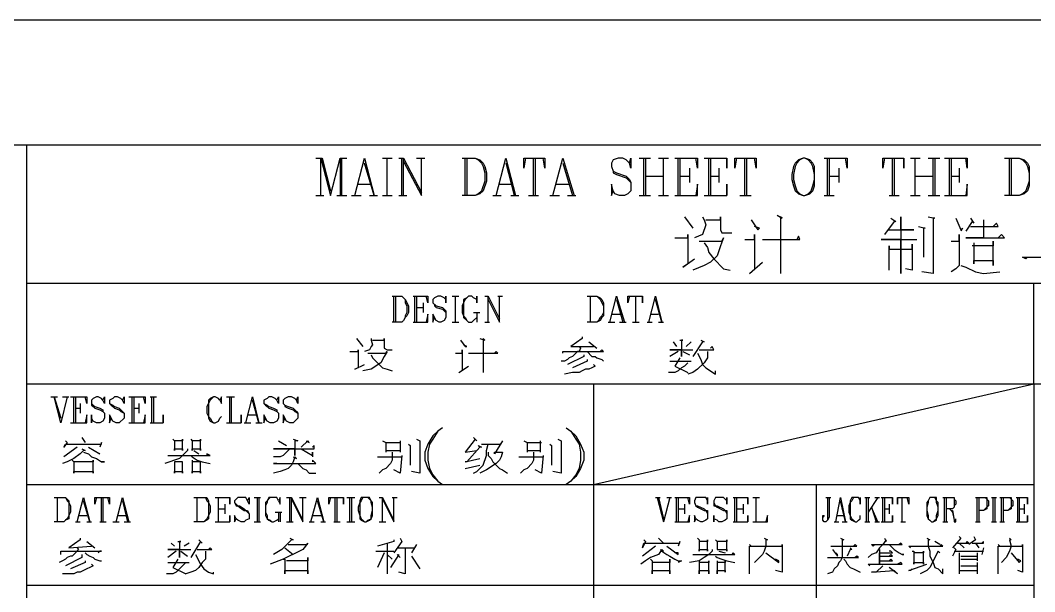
# Model space of a CAD drawing. Extents: x 51 to 246, y 3 to 417.
# Drawn here: x 183.39 to 209.83, y 402.12 to 417.03 of the extents above; entities that cross this region are included whole.
import ezdxf

# ---------------------------------------------------------------- set-up
doc = ezdxf.new("R2010")
doc.units = 0
doc.header["$MEASUREMENT"] = 0
doc.layers.add('_____1', color=160, linetype='Continuous')

msp = doc.modelspace()

# ---------------------------------------------------------------- linework, layer by layer
at = {"layer": '_____1', "color": 7}
for p, q in [((245.872, 417.025), (51.012, 417.025)), ((242.612, 413.766), (59.182, 413.766)), ((242.612, 413.766), (183.557, 413.766)), ((183.557, 413.766), (183.557, 349.758)), ((191.093, 413.427), (191.262, 413.427)), ((191.22, 412.453), (191.22, 413.427)), ((191.262, 413.427), (191.474, 412.58)), ((191.728, 413.427), (191.897, 413.427)), ((191.77, 412.453), (191.77, 413.427)), ((192.828, 413.427), (193.082, 413.427)), ((192.955, 412.453), (192.955, 413.427)), ((193.252, 413.427), (193.379, 413.427)), ((193.336, 412.453), (193.336, 413.427)), ((193.717, 413.427), (193.929, 413.427)), ((194.987, 412.453), (194.987, 413.427)), ((195.03, 413.427), (195.03, 412.453)), ((196.765, 412.453), (196.765, 413.427)), ((196.808, 413.427), (196.808, 412.453)), ((199.517, 413.427), (199.813, 413.427)), ((199.644, 412.453), (199.644, 413.427)), ((199.686, 413.427), (199.686, 412.453)), ((200.025, 413.427), (200.279, 413.427)), ((200.152, 412.453), (200.152, 413.427)), ((200.533, 412.453), (200.533, 413.427)), ((200.575, 413.427), (200.575, 412.453)), ((201.337, 412.453), (201.337, 413.427)), ((201.38, 413.427), (201.38, 412.453)), ((202.269, 412.453), (202.269, 413.427)), ((202.311, 413.427), (202.311, 412.453)), ((204.428, 412.453), (204.428, 413.427)), ((204.47, 413.427), (204.47, 412.453)), ((206.121, 412.453), (206.121, 413.427)), ((206.163, 413.427), (206.163, 412.453)), ((206.587, 413.427), (206.841, 413.427)), ((206.714, 412.453), (206.714, 413.427)), ((207.052, 413.427), (207.349, 413.427)), ((207.179, 412.453), (207.179, 413.427)), ((207.222, 413.427), (207.222, 412.453)), ((207.603, 412.453), (207.603, 413.427)), ((207.645, 413.427), (207.645, 412.453)), ((209.169, 412.453), (209.169, 413.427)), ((209.211, 413.427), (209.211, 412.453)), ((196.046, 413.3), (196.257, 412.453)), ((197.527, 413.3), (197.781, 412.453)), ((200.829, 413.173), (200.829, 412.792)), ((201.591, 413.173), (201.591, 412.792)), ((204.724, 413.173), (204.724, 412.792)), ((207.857, 413.173), (207.857, 412.792)), ((199.686, 412.961), (200.152, 412.961)), ((200.575, 412.961), (200.829, 412.961)), ((201.38, 412.961), (201.591, 412.961)), ((204.47, 412.961), (204.724, 412.961)), ((206.714, 412.961), (207.179, 412.961)), ((207.645, 412.961), (207.857, 412.961)), ((192.193, 412.75), (192.532, 412.75)), ((195.876, 412.75), (196.215, 412.75)), ((197.358, 412.75), (197.697, 412.75)), ((191.093, 412.453), (191.304, 412.453)), ((191.643, 412.453), (191.897, 412.453)), ((192.024, 412.453), (192.278, 412.453)), ((192.49, 412.453), (192.701, 412.453)), ((192.828, 412.453), (193.082, 412.453)), ((193.252, 412.453), (193.463, 412.453)), ((195.707, 412.453), (195.919, 412.453)), ((196.173, 412.453), (196.384, 412.453)), ((196.638, 412.453), (196.892, 412.453)), ((197.189, 412.453), (197.443, 412.453)), ((197.654, 412.453), (197.866, 412.453)), ((199.517, 412.453), (199.813, 412.453)), ((200.025, 412.453), (200.279, 412.453)), ((202.142, 412.453), (202.438, 412.453)), ((204.343, 412.453), (204.597, 412.453)), ((206.036, 412.453), (206.29, 412.453)), ((206.587, 412.453), (206.841, 412.453)), ((207.052, 412.453), (207.349, 412.453)), ((200.702, 411.903), (200.914, 411.607)), ((202.396, 410.421), (202.734, 410.718)), ((183.557, 410.167), (242.612, 410.167)), ((209.804, 407.543), (209.804, 410.167)), ((193.125, 409.151), (193.125, 409.829)), ((193.167, 409.829), (193.167, 409.151)), ((193.675, 409.151), (193.675, 409.829)), ((193.717, 409.829), (193.717, 409.151)), ((194.649, 409.829), (194.818, 409.829)), ((194.733, 409.151), (194.733, 409.829)), ((195.495, 409.829), (195.58, 409.829)), ((195.58, 409.151), (195.58, 409.829)), ((195.58, 409.829), (195.876, 409.236)), ((195.834, 409.829), (195.961, 409.829)), ((198.247, 409.151), (198.247, 409.829)), ((198.924, 409.744), (199.094, 409.151)), ((199.432, 409.151), (199.432, 409.829)), ((193.717, 409.532), (193.887, 409.532)), ((193.887, 409.659), (193.887, 409.405)), ((195.199, 409.405), (195.368, 409.405)), ((195.284, 409.405), (195.284, 409.151)), ((198.797, 409.363), (199.051, 409.363)), ((199.813, 409.363), (200.025, 409.363)), ((194.649, 409.151), (194.818, 409.151)), ((195.495, 409.151), (195.622, 409.151)), ((198.713, 409.151), (198.882, 409.151)), ((199.009, 409.151), (199.178, 409.151)), ((199.348, 409.151), (199.517, 409.151)), ((199.729, 409.151), (199.856, 409.151)), ((200.025, 409.151), (200.152, 409.151)), ((192.151, 408.728), (192.32, 408.516)), ((198.205, 408.643), (198.416, 408.474)), ((200.406, 408.643), (200.491, 408.516)), ((200.872, 408.643), (200.745, 408.516)), ((200.533, 408.389), (200.321, 408.262)), ((200.321, 408.135), (200.872, 408.135)), ((200.66, 408.389), (200.829, 408.305)), ((194.818, 407.839), (195.072, 408.008)), ((183.557, 407.543), (242.612, 407.543)), ((198.332, 404.918), (209.804, 407.543)), ((198.332, 407.543), (198.332, 349.758)), ((209.804, 407.543), (209.804, 349.758)), ((184.192, 407.204), (184.362, 407.204)), ((184.616, 407.204), (184.446, 406.527)), ((184.489, 407.204), (184.658, 407.204)), ((184.785, 406.527), (184.785, 407.204)), ((184.827, 407.204), (184.827, 406.527)), ((186.309, 406.527), (186.309, 407.204)), ((186.351, 407.204), (186.351, 406.527)), ((186.775, 407.204), (186.944, 407.204)), ((186.817, 406.527), (186.817, 407.204)), ((186.859, 407.204), (186.859, 406.527)), ((188.764, 407.204), (188.976, 407.204)), ((188.849, 406.527), (188.849, 407.204)), ((188.891, 407.204), (188.891, 406.527)), ((184.827, 406.908), (184.954, 406.908)), ((184.954, 407.035), (184.954, 406.781)), ((186.351, 406.908), (186.478, 406.908)), ((186.478, 407.035), (186.478, 406.781)), ((189.315, 406.738), (189.569, 406.738)), ((189.23, 406.527), (189.399, 406.527)), ((189.526, 406.527), (189.696, 406.527)), ((184.997, 406.146), (185.081, 406.019)), ((190.119, 406.061), (190.331, 405.934)), ((192.913, 406.019), (193.294, 406.019)), ((193.294, 406.061), (193.294, 405.765)), ((196.596, 406.019), (196.977, 406.019)), ((196.935, 406.061), (196.935, 405.765)), ((184.87, 405.892), (184.531, 405.638)), ((187.918, 405.807), (188.045, 405.722)), ((192.913, 405.807), (193.294, 405.807)), ((195.411, 405.976), (195.919, 405.976)), ((196.596, 405.807), (196.935, 405.807)), ((192.701, 405.638), (193.336, 405.638)), ((196.384, 405.638), (197.019, 405.638)), ((194.987, 405.341), (195.368, 405.426)), ((183.557, 404.918), (209.804, 404.918)), ((204.131, 404.918), (204.131, 376.047)), ((184.362, 403.944), (184.362, 404.579)), ((185.505, 403.944), (185.505, 404.579)), ((185.547, 404.579), (185.547, 403.944)), ((186.055, 404.495), (186.182, 403.944)), ((188.002, 403.944), (188.002, 404.579)), ((188.553, 403.944), (188.553, 404.579)), ((189.484, 404.579), (189.653, 404.579)), ((189.569, 403.944), (189.569, 404.579)), ((189.611, 404.579), (189.611, 403.944)), ((190.331, 404.579), (190.458, 404.579)), ((190.415, 403.944), (190.415, 404.579)), ((190.669, 404.579), (190.839, 404.579)), ((191.601, 403.944), (191.601, 404.579)), ((191.643, 404.579), (191.643, 403.944)), ((191.897, 404.579), (192.109, 404.579)), ((191.982, 403.944), (191.982, 404.579)), ((192.024, 404.579), (192.024, 403.944)), ((192.744, 404.579), (192.828, 404.579)), ((192.828, 403.944), (192.828, 404.579)), ((192.828, 404.579), (193.125, 403.987)), ((193.082, 404.579), (193.209, 404.579)), ((199.94, 404.579), (200.067, 404.579)), ((199.983, 404.579), (200.152, 403.944)), ((200.025, 404.579), (200.152, 404.029)), ((200.321, 404.579), (200.152, 403.944)), ((200.237, 404.579), (200.364, 404.579)), ((200.491, 403.944), (200.491, 404.579)), ((200.533, 404.579), (200.533, 403.944)), ((202.015, 403.944), (202.015, 404.579)), ((202.057, 404.579), (202.057, 403.944)), ((202.48, 404.579), (202.65, 404.579)), ((202.565, 403.944), (202.565, 404.579)), ((204.385, 404.579), (204.512, 404.579)), ((205.401, 404.579), (205.528, 404.579)), ((205.444, 403.944), (205.444, 404.579)), ((205.486, 404.579), (205.486, 403.944)), ((205.74, 404.579), (205.486, 404.198)), ((205.655, 404.579), (205.782, 404.579)), ((205.867, 403.944), (205.867, 404.579)), ((205.909, 404.579), (205.909, 403.944)), ((206.375, 403.944), (206.375, 404.579)), ((207.476, 403.944), (207.476, 404.579)), ((207.518, 404.579), (207.518, 403.944)), ((208.322, 403.944), (208.322, 404.579)), ((208.365, 404.579), (208.365, 403.944)), ((208.703, 404.579), (208.83, 404.579)), ((208.746, 403.944), (208.746, 404.579)), ((208.788, 404.579), (208.788, 403.944)), ((208.957, 403.944), (208.957, 404.579)), ((209, 404.579), (209, 403.944)), ((209.381, 403.944), (209.381, 404.579)), ((209.423, 404.579), (209.423, 403.944)), ((188.553, 404.283), (188.722, 404.283)), ((188.722, 404.41), (188.722, 404.156)), ((190.034, 404.198), (190.204, 404.198)), ((190.119, 404.198), (190.119, 403.944)), ((190.161, 404.198), (190.161, 403.944)), ((200.533, 404.283), (200.702, 404.283)), ((200.702, 404.41), (200.702, 404.156)), ((202.057, 404.283), (202.226, 404.283)), ((202.226, 404.41), (202.226, 404.156)), ((205.909, 404.283), (206.036, 404.283)), ((206.036, 404.41), (206.036, 404.156)), ((209.423, 404.283), (209.55, 404.283)), ((209.55, 404.41), (209.55, 404.156)), ((184.827, 403.944), (184.954, 403.944)), ((184.912, 404.114), (185.124, 404.114)), ((185.124, 403.944), (185.251, 403.944)), ((185.462, 403.944), (185.632, 403.944)), ((185.801, 403.944), (185.97, 403.944)), ((185.928, 404.114), (186.14, 404.114)), ((186.097, 403.944), (186.267, 403.944)), ((189.484, 403.944), (189.653, 403.944)), ((190.331, 403.944), (190.5, 403.944)), ((190.923, 403.944), (191.05, 403.944)), ((191.008, 404.114), (191.262, 404.114)), ((191.22, 403.944), (191.347, 403.944)), ((191.558, 403.944), (191.728, 403.944)), ((191.897, 403.944), (192.109, 403.944)), ((192.744, 403.944), (192.913, 403.944)), ((204.597, 403.944), (204.724, 403.944)), ((204.682, 404.114), (204.851, 404.114)), ((204.809, 403.944), (204.936, 403.944)), ((205.401, 403.944), (205.528, 403.944)), ((205.655, 403.944), (205.782, 403.944)), ((206.333, 403.944), (206.46, 403.944)), ((207.433, 403.944), (207.56, 403.944)), ((208.28, 403.944), (208.407, 403.944)), ((208.703, 403.944), (208.83, 403.944)), ((208.915, 403.944), (209.042, 403.944)), ((185.124, 403.436), (185.335, 403.267)), ((187.325, 403.394), (187.41, 403.309)), ((187.791, 403.394), (187.664, 403.309)), ((192.955, 403.394), (192.955, 402.59)), ((200.025, 403.521), (200.152, 403.394)), ((207.349, 403.352), (207.222, 403.436)), ((207.857, 403.394), (207.984, 403.267)), ((208.28, 403.394), (208.365, 403.267)), ((187.452, 403.182), (187.24, 403.013)), ((187.579, 403.182), (187.748, 403.055)), ((190.288, 403.267), (190.5, 403.098)), ((192.659, 403.182), (193.125, 403.182)), ((192.871, 403.14), (192.701, 402.759)), ((193.209, 403.267), (193.675, 403.267)), ((193.717, 403.352), (193.59, 403.14)), ((199.94, 403.309), (199.602, 403.055)), ((201.591, 403.182), (201.761, 403.14)), ((202.396, 403.352), (202.438, 403.309)), ((207.73, 403.182), (208.492, 403.182)), ((207.857, 403.14), (207.857, 402.59)), ((208.322, 403.14), (208.322, 402.928)), ((208.492, 403.267), (208.449, 403.098)), ((208.873, 403.352), (208.915, 403.309)), ((187.24, 402.886), (187.791, 402.886)), ((192.955, 403.098), (193.082, 402.971)), ((193.252, 403.098), (193.04, 402.759)), ((193.209, 403.098), (193.294, 403.013)), ((193.59, 403.055), (193.802, 402.717)), ((207.899, 403.055), (208.322, 403.055)), ((207.899, 402.971), (208.322, 402.971)), ((208.322, 402.886), (208.322, 402.59)), ((207.857, 402.674), (208.322, 402.674)), ((207.899, 402.801), (208.322, 402.801)), ((183.557, 402.293), (209.804, 402.293))]:
    msp.add_line(p, q, dxfattribs=at)
for points in [[(191.22, 413.427), (191.474, 412.453), (191.728, 413.427), (191.728, 412.453)], [(192.109, 412.453), (192.363, 413.427), (192.617, 412.453), (192.363, 413.3)], [(193.379, 412.453), (193.379, 413.427), (193.844, 412.538)], [(193.379, 413.342), (193.844, 412.453), (193.844, 413.427)], [(194.903, 413.427), (195.241, 413.427), (195.368, 413.385), (195.453, 413.3), (195.495, 413.215), (195.538, 413.046), (195.538, 412.834), (195.453, 412.58), (195.368, 412.496), (195.241, 412.453), (194.903, 412.453)], [(195.241, 413.427), (195.326, 413.385), (195.411, 413.3), (195.453, 413.215), (195.495, 413.046), (195.495, 412.834), (195.411, 412.58), (195.326, 412.496), (195.241, 412.453)], [(195.792, 412.453), (196.046, 413.427), (196.3, 412.453)], [(196.554, 413.427), (196.511, 413.173), (196.511, 413.427), (197.062, 413.427), (197.062, 413.173), (197.019, 413.427)], [(197.273, 412.453), (197.527, 413.427), (197.824, 412.453)], [(199.263, 413.3), (199.305, 413.427), (199.305, 413.173), (199.263, 413.3), (199.178, 413.385), (199.094, 413.427), (198.967, 413.427), (198.84, 413.385), (198.797, 413.3), (198.797, 413.215), (198.84, 413.088), (198.84, 413.046), (198.924, 413.004), (199.178, 412.919), (199.305, 412.792)], [(200.448, 413.427), (201.041, 413.427), (201.041, 413.173), (200.999, 413.427)], [(201.21, 413.427), (201.803, 413.427), (201.803, 413.173), (201.803, 413.427)], [(202.057, 413.427), (202.015, 413.173), (202.015, 413.427), (202.565, 413.427), (202.565, 413.173), (202.523, 413.427)], [(203.793, 413.427), (203.666, 413.385), (203.581, 413.3), (203.539, 413.215), (203.496, 413.004), (203.496, 412.877), (203.539, 412.707), (203.581, 412.58), (203.666, 412.496), (203.793, 412.453), (203.835, 412.453), (203.962, 412.496), (204.047, 412.58), (204.089, 412.707), (204.089, 413.215), (204.047, 413.3), (203.962, 413.385), (203.835, 413.427), (203.793, 413.427), (203.708, 413.385), (203.623, 413.3), (203.581, 413.215), (203.539, 413.004), (203.539, 412.877), (203.581, 412.707), (203.623, 412.58), (203.708, 412.496), (203.793, 412.453)], [(203.835, 412.453), (203.92, 412.496), (204.004, 412.58), (204.047, 412.707), (204.089, 412.877), (204.089, 413.004), (204.047, 413.215), (204.004, 413.3), (203.92, 413.385), (203.835, 413.427)], [(204.343, 413.427), (204.936, 413.427), (204.936, 413.173), (204.893, 413.427)], [(205.909, 413.427), (205.867, 413.173), (205.867, 413.427), (206.417, 413.427), (206.417, 413.173), (206.417, 413.427)], [(207.476, 413.427), (208.068, 413.427), (208.068, 413.173), (208.026, 413.427)], [(209.042, 413.427), (209.423, 413.427), (209.55, 413.385), (209.635, 413.3), (209.677, 413.215), (209.677, 412.707), (209.635, 412.58), (209.55, 412.496), (209.423, 412.453), (209.042, 412.453)], [(209.423, 413.427), (209.508, 413.385), (209.592, 413.3), (209.635, 413.215), (209.677, 413.046), (209.677, 412.834), (209.592, 412.58), (209.508, 412.496), (209.423, 412.453)], [(198.797, 413.215), (198.84, 413.088), (198.924, 413.046), (199.178, 412.961), (199.263, 412.877), (199.305, 412.792), (199.305, 412.58), (199.221, 412.496), (199.136, 412.453), (199.009, 412.453), (198.882, 412.496), (198.84, 412.58), (198.797, 412.75), (198.797, 412.453), (198.84, 412.58)], [(200.448, 412.453), (201.041, 412.453), (201.041, 412.75), (200.999, 412.453)], [(201.21, 412.453), (201.803, 412.453), (201.803, 412.75), (201.803, 412.453)], [(207.476, 412.453), (208.068, 412.453), (208.068, 412.75), (208.026, 412.453)], [(201.168, 411.903), (201.21, 411.818), (201.253, 411.691), (201.168, 411.437), (200.956, 411.353)], [(201.253, 411.818), (201.634, 411.818), (201.634, 411.903), (201.634, 411.564), (201.676, 411.48), (201.93, 411.48)], [(203.115, 411.945), (203.242, 411.861), (203.2, 411.903), (203.2, 410.421)], [(205.994, 411.564), (206.671, 411.564), (206.333, 411.564), (206.333, 411.903), (206.333, 410.421), (206.333, 411.31), (205.825, 411.31), (206.756, 411.31)], [(206.079, 411.861), (206.206, 411.776), (206.163, 411.776), (205.909, 411.437)], [(207.052, 411.903), (207.222, 411.861), (207.179, 411.861), (207.179, 410.421), (206.883, 410.464)], [(207.772, 411.861), (207.899, 411.564), (207.941, 411.607), (207.899, 411.522)], [(208.153, 411.861), (208.238, 411.734), (208.195, 411.776), (208.026, 411.522)], [(202.438, 411.818), (202.607, 411.564), (202.65, 411.607), (202.523, 411.649)], [(206.798, 411.649), (206.968, 411.607), (206.925, 411.607), (206.925, 410.845)], [(208.492, 411.818), (208.492, 411.353), (208.026, 411.353), (209.042, 411.353), (208.957, 411.437), (208.873, 411.353)], [(208.153, 411.649), (208.873, 411.649), (208.83, 411.734), (208.746, 411.649)], [(200.448, 411.353), (200.787, 411.353), (200.787, 411.437), (200.787, 410.675), (200.66, 410.591), (200.956, 410.802)], [(201.083, 411.268), (201.676, 411.268), (201.718, 411.353), (201.634, 411.141), (201.549, 410.887), (201.38, 410.718), (201.21, 410.633), (200.914, 410.506)], [(202.269, 411.31), (202.523, 411.31), (202.523, 411.437), (202.523, 410.548)], [(202.734, 411.31), (203.708, 411.31), (203.666, 411.395), (203.623, 411.31)], [(207.645, 411.268), (207.857, 411.268), (207.857, 411.437), (207.857, 410.633), (207.772, 410.548), (207.645, 410.464)], [(201.21, 411.226), (201.295, 411.099), (201.337, 410.972), (201.464, 410.802), (201.718, 410.548), (201.888, 410.506)], [(206.036, 410.506), (206.036, 411.141), (206.036, 411.056), (206.629, 411.056), (206.629, 411.183), (206.629, 410.506), (206.46, 410.548)], [(208.238, 411.226), (208.238, 410.675), (208.238, 410.76), (208.746, 410.76), (208.746, 410.633), (208.746, 411.268), (208.746, 411.141), (208.195, 411.141)], [(209.635, 410.845), (209.592, 410.802), (209.508, 410.845), (210.481, 410.845), (210.439, 410.929), (210.354, 410.845)], [(207.899, 410.633), (208.026, 410.591), (208.28, 410.464), (208.492, 410.421), (208.915, 410.464)], [(193.082, 409.829), (193.336, 409.829), (193.421, 409.744), (193.506, 409.575), (193.506, 409.405), (193.463, 409.321), (193.421, 409.278), (193.379, 409.194), (193.336, 409.151), (193.082, 409.151)], [(193.336, 409.829), (193.421, 409.744), (193.421, 409.659), (193.463, 409.575), (193.463, 409.405), (193.421, 409.321), (193.421, 409.278), (193.379, 409.194), (193.336, 409.151)], [(193.633, 409.829), (194.014, 409.829), (194.014, 409.659), (193.971, 409.829)], [(194.479, 409.744), (194.479, 409.829), (194.479, 409.659), (194.479, 409.744), (194.437, 409.786), (194.352, 409.829), (194.268, 409.829), (194.183, 409.786), (194.141, 409.744), (194.141, 409.659), (194.183, 409.617), (194.183, 409.575), (194.225, 409.532), (194.395, 409.49), (194.479, 409.405)], [(195.284, 409.744), (195.284, 409.659), (195.284, 409.829), (195.284, 409.744), (195.199, 409.786), (195.157, 409.829), (195.072, 409.829), (195.03, 409.786), (194.945, 409.744), (194.945, 409.659), (194.903, 409.575), (194.903, 409.405), (194.945, 409.321), (194.945, 409.278), (195.03, 409.194), (195.072, 409.151), (195.157, 409.151), (195.199, 409.194), (195.284, 409.278)], [(195.072, 409.829), (194.987, 409.744), (194.945, 409.659), (194.945, 409.321), (194.987, 409.278), (195.03, 409.194), (195.072, 409.151)], [(195.58, 409.744), (195.876, 409.151), (195.876, 409.829)], [(198.162, 409.829), (198.416, 409.829), (198.501, 409.786), (198.543, 409.744), (198.586, 409.659), (198.586, 409.321), (198.543, 409.278), (198.501, 409.194), (198.416, 409.151), (198.162, 409.151)], [(198.416, 409.829), (198.501, 409.744), (198.586, 409.575), (198.586, 409.405), (198.543, 409.321), (198.501, 409.278), (198.459, 409.194), (198.416, 409.151)], [(198.755, 409.151), (198.924, 409.829), (199.136, 409.151)], [(199.263, 409.829), (199.221, 409.659), (199.221, 409.829), (199.602, 409.829), (199.602, 409.659), (199.602, 409.829)], [(199.771, 409.151), (199.94, 409.829), (200.11, 409.151), (199.94, 409.744)], [(194.141, 409.659), (194.225, 409.575), (194.395, 409.532), (194.479, 409.448), (194.479, 409.278), (194.437, 409.194), (194.352, 409.151), (194.31, 409.151), (194.225, 409.194), (194.141, 409.363), (194.141, 409.151), (194.183, 409.278)], [(193.633, 409.151), (194.014, 409.151), (194.014, 409.363), (193.971, 409.151)], [(192.532, 408.728), (192.532, 408.686), (192.574, 408.559), (192.532, 408.516), (192.49, 408.432), (192.363, 408.389)], [(192.574, 408.686), (192.871, 408.686), (192.871, 408.728), (192.871, 408.474), (192.955, 408.432), (193.082, 408.432)], [(194.86, 408.686), (194.987, 408.516), (195.03, 408.516), (194.945, 408.559)], [(195.368, 408.728), (195.495, 408.686), (195.453, 408.728), (195.453, 407.839)], [(198.035, 408.77), (198.035, 408.728), (197.739, 408.516), (198.332, 408.516)], [(200.575, 408.686), (200.66, 408.686), (200.618, 408.686), (200.618, 408.262), (200.618, 408.432), (200.321, 408.432), (200.914, 408.432)], [(201.126, 408.686), (201.21, 408.643), (201.168, 408.643), (200.914, 408.262)], [(191.982, 408.389), (192.193, 408.389), (192.193, 408.432), (192.193, 407.966), (192.109, 407.924), (192.363, 408.051)], [(194.733, 408.347), (194.903, 408.347), (194.903, 408.432), (194.903, 407.881)], [(197.951, 408.516), (197.993, 408.474), (197.951, 408.389), (197.908, 408.389), (197.866, 408.347), (197.781, 408.262), (197.697, 408.22), (197.654, 408.178), (197.57, 408.135), (197.485, 408.135)], [(197.527, 408.347), (197.527, 408.389), (198.586, 408.389), (198.543, 408.432), (198.501, 408.389)], [(201.083, 408.432), (201.464, 408.432), (201.422, 408.516), (201.38, 408.474)], [(192.447, 408.347), (192.913, 408.347), (192.955, 408.389), (192.871, 408.262), (192.786, 408.093), (192.532, 407.924), (192.32, 407.881)], [(192.532, 408.305), (192.574, 408.22), (192.828, 407.966), (192.955, 407.924), (193.082, 407.881)], [(195.072, 408.347), (195.834, 408.347), (195.792, 408.389), (195.749, 408.347)], [(198.078, 408.305), (198.078, 408.262), (197.654, 408.051)], [(198.162, 408.178), (198.162, 408.135), (197.781, 407.966)], [(198.162, 408.389), (198.289, 408.262), (198.374, 408.262), (198.416, 408.22), (198.543, 408.178), (198.586, 408.135)], [(200.575, 408.22), (200.448, 408.008), (200.787, 407.839)], [(201.295, 408.389), (201.295, 408.22), (201.21, 408.093), (201.041, 407.924), (200.914, 407.839), (200.787, 407.797)], [(201.041, 408.347), (201.126, 408.178), (201.168, 408.051), (201.253, 407.966), (201.507, 407.797), (201.507, 407.881)], [(198.332, 408.051), (198.374, 408.008), (198.289, 407.966), (198.205, 407.924), (198.12, 407.924), (198.035, 407.881), (197.951, 407.839), (197.781, 407.839), (197.57, 407.797)], [(200.787, 408.093), (200.702, 408.008), (200.618, 407.966), (200.533, 407.881), (200.448, 407.839), (200.279, 407.839)], [(184.446, 406.527), (184.277, 407.204), (184.446, 406.654)], [(184.7, 407.204), (185.124, 407.204), (185.124, 407.035), (185.081, 407.204)], [(185.547, 407.119), (185.589, 407.204), (185.589, 407.035), (185.547, 407.119), (185.505, 407.162), (185.42, 407.204), (185.378, 407.204), (185.293, 407.162), (185.251, 407.119), (185.251, 406.992), (185.293, 406.95), (185.335, 406.908), (185.462, 406.865), (185.547, 406.823), (185.589, 406.781)], [(186.055, 407.119), (186.097, 407.204), (186.097, 407.035), (186.055, 407.119), (186.013, 407.162), (185.928, 407.204), (185.843, 407.204), (185.801, 407.162), (185.716, 407.119), (185.716, 407.035), (185.759, 406.992), (185.801, 406.95), (185.843, 406.908), (185.97, 406.865), (186.013, 406.823), (186.097, 406.781)], [(186.224, 407.204), (186.648, 407.204), (186.648, 407.035), (186.605, 407.204)], [(188.595, 407.119), (188.637, 407.035), (188.637, 407.204), (188.595, 407.119), (188.553, 407.162), (188.468, 407.204), (188.426, 407.204), (188.341, 407.162), (188.299, 407.119), (188.299, 407.035), (188.256, 406.95), (188.256, 406.781), (188.299, 406.696), (188.299, 406.654), (188.341, 406.569), (188.426, 406.527), (188.468, 406.527), (188.553, 406.569), (188.595, 406.654), (188.637, 406.696)], [(188.426, 407.204), (188.383, 407.162), (188.341, 407.119), (188.299, 407.035), (188.299, 406.696), (188.341, 406.654), (188.383, 406.569), (188.426, 406.527)], [(189.272, 406.527), (189.442, 407.204), (189.611, 406.527), (189.442, 407.119)], [(190.077, 407.119), (190.119, 407.204), (190.119, 407.035), (190.077, 407.119), (190.034, 407.162), (189.95, 407.204), (189.865, 407.204), (189.823, 407.162), (189.738, 407.119), (189.738, 407.035), (189.78, 406.992), (189.823, 406.95), (189.865, 406.908), (189.992, 406.865), (190.077, 406.823), (190.119, 406.781)], [(190.585, 407.119), (190.627, 407.204), (190.627, 407.035), (190.585, 407.119), (190.542, 407.162), (190.458, 407.204), (190.373, 407.204), (190.288, 407.162), (190.246, 407.119), (190.246, 407.035), (190.288, 406.992), (190.288, 406.95), (190.373, 406.908), (190.5, 406.865), (190.542, 406.823), (190.627, 406.781)], [(185.251, 407.035), (185.293, 406.992), (185.335, 406.95), (185.462, 406.908), (185.547, 406.865), (185.547, 406.823), (185.589, 406.781), (185.589, 406.654), (185.547, 406.569), (185.462, 406.527), (185.378, 406.527), (185.293, 406.569), (185.251, 406.654), (185.251, 406.738), (185.251, 406.527), (185.251, 406.654)], [(185.716, 407.035), (185.801, 406.992), (185.843, 406.95), (185.97, 406.908), (186.013, 406.865), (186.055, 406.823), (186.097, 406.781), (186.097, 406.654), (185.97, 406.527), (185.886, 406.527), (185.801, 406.569), (185.716, 406.738), (185.716, 406.527), (185.759, 406.654)], [(189.738, 407.035), (189.823, 406.992), (189.865, 406.95), (189.992, 406.908), (190.077, 406.865), (190.077, 406.823), (190.119, 406.781), (190.119, 406.654), (190.077, 406.569), (189.992, 406.527), (189.907, 406.527), (189.823, 406.569), (189.738, 406.738), (189.738, 406.527), (189.78, 406.654)], [(190.246, 407.035), (190.288, 406.992), (190.373, 406.95), (190.5, 406.908), (190.542, 406.865), (190.585, 406.823), (190.627, 406.781), (190.627, 406.654), (190.542, 406.569), (190.5, 406.527), (190.415, 406.527), (190.331, 406.569), (190.246, 406.738), (190.246, 406.527), (190.288, 406.654)], [(184.7, 406.527), (185.124, 406.527), (185.124, 406.738), (185.081, 406.527)], [(186.224, 406.527), (186.648, 406.527), (186.648, 406.738), (186.605, 406.527)], [(186.775, 406.527), (187.113, 406.527), (187.113, 406.738), (187.113, 406.527)], [(188.764, 406.527), (189.145, 406.527), (189.145, 406.738), (189.145, 406.527)], [(194.395, 406.4), (194.268, 406.315), (194.141, 406.188), (194.014, 405.976), (193.929, 405.765), (193.929, 405.553), (194.014, 405.341), (194.141, 405.13), (194.268, 405.003), (194.395, 404.918)], [(194.268, 406.315), (194.141, 406.103), (194.056, 405.976), (194.014, 405.765), (194.014, 405.553), (194.056, 405.341), (194.141, 405.172), (194.268, 405.003)], [(197.612, 406.4), (197.739, 406.315), (197.866, 406.188), (197.993, 405.976), (198.078, 405.765), (198.078, 405.553), (197.993, 405.341), (197.866, 405.13), (197.739, 405.003), (197.612, 404.918)], [(197.739, 406.315), (197.866, 406.103), (197.951, 405.976), (197.993, 405.765), (197.993, 405.553), (197.951, 405.341), (197.866, 405.172), (197.739, 405.003)], [(184.573, 406.061), (184.616, 406.019), (184.531, 405.892), (184.573, 405.976), (185.505, 405.976), (185.505, 406.019), (185.462, 405.892)], [(187.367, 406.103), (187.41, 406.061), (187.41, 405.807), (187.41, 405.849), (187.621, 405.849), (187.621, 405.807), (187.621, 406.103), (187.621, 406.061), (187.41, 406.061)], [(187.833, 406.103), (187.875, 406.061), (187.875, 405.807), (187.875, 405.849), (188.087, 405.849), (188.087, 405.807), (188.087, 406.103), (188.087, 406.061), (187.875, 406.061)], [(190.5, 406.103), (190.627, 406.061), (190.542, 406.061), (190.542, 405.68), (190.542, 405.849), (189.992, 405.849), (191.05, 405.849), (191.05, 405.934), (191.008, 405.892)], [(190.839, 406.061), (190.923, 406.019), (190.881, 406.061), (190.712, 405.892)], [(192.828, 406.061), (192.913, 406.019), (192.913, 405.765)], [(193.717, 406.103), (193.802, 406.061), (193.802, 405.214), (193.59, 405.257)], [(195.199, 406.146), (195.284, 406.061), (195.241, 406.103), (194.987, 405.765), (195.284, 405.807), (195.368, 405.892), (195.326, 405.934), (195.411, 405.892), (195.368, 405.892), (195.03, 405.511), (194.987, 405.511), (195.368, 405.595)], [(195.961, 406.061), (195.749, 405.722), (195.749, 405.765), (195.961, 405.765), (195.919, 405.638), (195.876, 405.553), (195.792, 405.468), (195.538, 405.299), (195.368, 405.214)], [(196.511, 406.061), (196.596, 406.019), (196.596, 405.765)], [(197.4, 406.103), (197.485, 406.061), (197.485, 405.214), (197.273, 405.257)], [(184.997, 405.849), (185.081, 405.807), (185.039, 405.807), (184.954, 405.722), (184.785, 405.595), (184.616, 405.511), (184.489, 405.468)], [(185.039, 405.765), (185.166, 405.722), (185.251, 405.638), (185.378, 405.595), (185.505, 405.511), (185.589, 405.511), (185.505, 405.511)], [(185.166, 405.892), (185.462, 405.722), (185.378, 405.765)], [(187.748, 405.849), (187.748, 405.807), (187.537, 405.595), (187.156, 405.468)], [(190.415, 405.849), (190.373, 405.807), (190.331, 405.765), (190.246, 405.68), (190.161, 405.638), (189.992, 405.638)], [(190.712, 405.849), (191.008, 405.68), (191.008, 405.765), (191.008, 405.638)], [(193.082, 405.765), (193.082, 405.553), (193.04, 405.468), (192.913, 405.341), (192.828, 405.299), (192.744, 405.214)], [(193.506, 405.976), (193.548, 405.934), (193.548, 405.426)], [(195.199, 405.214), (195.284, 405.257), (195.453, 405.426), (195.538, 405.68), (195.538, 405.807), (195.58, 405.976)], [(195.58, 405.765), (195.58, 405.68), (195.665, 405.595), (195.707, 405.511), (195.876, 405.341), (195.961, 405.299), (196.088, 405.214)], [(196.765, 405.765), (196.765, 405.553), (196.723, 405.468), (196.596, 405.341), (196.511, 405.299), (196.427, 405.214)], [(197.189, 405.976), (197.231, 405.934), (197.231, 405.426)], [(184.743, 405.553), (184.785, 405.511), (184.785, 405.214), (184.785, 405.257), (185.293, 405.257), (185.293, 405.214), (185.293, 405.553), (185.293, 405.511), (184.785, 405.511)], [(187.24, 405.68), (188.341, 405.68), (188.256, 405.722), (188.256, 405.68)], [(187.833, 405.68), (187.875, 405.638), (188.002, 405.553), (188.129, 405.511), (188.341, 405.468)], [(187.875, 405.553), (187.875, 405.214), (187.875, 405.257), (188.087, 405.257), (188.087, 405.214), (188.087, 405.511), (187.875, 405.511)], [(190.5, 405.638), (190.585, 405.595), (190.542, 405.638), (190.5, 405.511), (190.458, 405.426), (190.373, 405.341), (190.288, 405.299), (190.161, 405.257), (189.992, 405.214)], [(190.077, 405.468), (189.992, 405.468), (191.093, 405.468), (191.008, 405.553), (191.008, 405.511)], [(193.336, 405.68), (193.294, 405.214), (193.125, 405.299)], [(197.019, 405.68), (196.977, 405.214), (196.808, 405.299)], [(190.627, 405.468), (190.754, 405.341), (190.839, 405.299), (190.923, 405.214), (191.093, 405.214)], [(184.277, 404.579), (184.573, 404.579), (184.658, 404.495), (184.658, 404.452), (184.7, 404.368), (184.7, 404.198), (184.658, 404.114), (184.658, 404.029), (184.573, 403.987), (184.531, 403.944), (184.277, 403.944)], [(184.531, 404.579), (184.573, 404.579), (184.616, 404.495), (184.658, 404.452), (184.658, 404.114), (184.616, 404.029), (184.573, 403.987), (184.531, 403.944)], [(184.87, 403.944), (185.039, 404.579), (185.208, 403.944), (185.039, 404.495)], [(185.378, 404.579), (185.335, 404.41), (185.335, 404.579), (185.716, 404.579), (185.716, 404.41), (185.674, 404.579)], [(185.886, 403.944), (186.055, 404.579), (186.224, 403.944)], [(187.918, 404.579), (188.256, 404.579), (188.299, 404.495), (188.299, 404.452), (188.341, 404.368), (188.341, 404.198), (188.299, 404.114), (188.299, 404.029), (188.256, 403.987), (188.172, 403.944), (187.918, 403.944)], [(188.172, 404.579), (188.214, 404.579), (188.256, 404.495), (188.299, 404.452), (188.299, 404.114), (188.256, 404.029), (188.214, 403.987), (188.172, 403.944)], [(188.468, 404.579), (188.849, 404.579), (188.849, 404.41), (188.849, 404.579)], [(189.315, 404.495), (189.357, 404.579), (189.357, 404.41), (189.272, 404.579), (189.061, 404.579), (188.976, 404.495), (188.976, 404.452), (189.018, 404.368), (189.061, 404.368), (189.103, 404.325), (189.23, 404.241), (189.272, 404.241), (189.357, 404.156)], [(188.976, 404.452), (189.061, 404.368), (189.103, 404.368), (189.23, 404.283), (189.272, 404.241), (189.315, 404.241), (189.357, 404.156), (189.357, 404.029), (189.272, 403.987), (189.23, 403.944), (189.145, 403.944), (189.061, 403.987), (189.018, 404.029), (188.976, 404.114), (188.976, 403.944), (189.018, 404.029)], [(190.119, 404.495), (190.161, 404.41), (190.161, 404.579), (190.119, 404.495), (190.077, 404.579), (189.865, 404.579), (189.823, 404.495), (189.78, 404.452), (189.78, 404.114), (189.823, 404.029), (189.865, 403.987), (189.95, 403.944), (189.992, 403.944), (190.077, 403.987), (190.119, 404.029)], [(189.95, 404.579), (189.907, 404.579), (189.823, 404.495), (189.823, 404.452), (189.78, 404.368), (189.78, 404.198), (189.823, 404.114), (189.823, 404.029), (189.907, 403.987), (189.95, 403.944)], [(190.458, 403.944), (190.458, 404.579), (190.754, 403.987)], [(190.458, 404.537), (190.754, 403.944), (190.754, 404.579)], [(190.966, 403.944), (191.135, 404.579), (191.304, 403.944), (191.135, 404.495)], [(191.474, 404.579), (191.431, 404.41), (191.431, 404.579), (191.812, 404.579), (191.812, 404.41), (191.812, 404.579)], [(192.363, 404.579), (192.278, 404.579), (192.236, 404.495), (192.236, 404.452), (192.193, 404.325), (192.193, 404.241), (192.236, 404.114), (192.236, 404.029), (192.278, 403.987), (192.363, 403.944), (192.405, 403.944), (192.49, 403.987), (192.532, 404.029), (192.574, 404.114), (192.574, 404.452), (192.532, 404.495), (192.49, 404.579), (192.32, 404.579), (192.278, 404.495), (192.236, 404.452), (192.236, 404.114), (192.278, 404.029), (192.32, 403.987), (192.363, 403.944)], [(192.405, 403.944), (192.447, 403.987), (192.532, 404.029), (192.532, 404.114), (192.574, 404.241), (192.574, 404.325), (192.532, 404.452), (192.532, 404.495), (192.447, 404.579), (192.405, 404.579)], [(192.828, 404.537), (193.125, 403.944), (193.125, 404.579)], [(200.448, 404.579), (200.829, 404.579), (200.829, 404.41), (200.787, 404.579)], [(201.295, 404.495), (201.295, 404.579), (201.295, 404.41), (201.295, 404.495), (201.253, 404.579), (200.999, 404.579), (200.956, 404.495), (200.956, 404.452), (200.999, 404.368), (201.041, 404.325), (201.21, 404.241), (201.253, 404.241), (201.295, 404.156)], [(200.956, 404.452), (200.999, 404.368), (201.041, 404.368), (201.21, 404.283), (201.253, 404.241), (201.295, 404.241), (201.295, 404.029), (201.253, 403.987), (201.168, 403.944), (201.126, 403.944), (201.041, 403.987), (200.999, 404.029), (200.956, 404.114), (200.956, 403.944), (200.999, 404.029)], [(201.803, 404.495), (201.803, 404.579), (201.803, 404.41), (201.803, 404.495), (201.718, 404.579), (201.507, 404.579), (201.464, 404.495), (201.464, 404.368), (201.507, 404.368), (201.549, 404.325), (201.718, 404.241), (201.761, 404.241), (201.803, 404.156)], [(201.464, 404.452), (201.507, 404.368), (201.549, 404.368), (201.718, 404.283), (201.761, 404.241), (201.803, 404.241), (201.803, 404.029), (201.761, 403.987), (201.676, 403.944), (201.591, 403.944), (201.549, 403.987), (201.464, 404.029), (201.464, 404.114), (201.464, 403.944), (201.464, 404.029)], [(201.972, 404.579), (202.353, 404.579), (202.353, 404.41), (202.353, 404.579)], [(204.47, 404.579), (204.47, 404.071), (204.428, 403.987), (204.385, 403.944), (204.343, 403.944), (204.301, 403.987), (204.301, 404.114), (204.343, 404.114), (204.301, 404.071)], [(204.428, 404.579), (204.428, 403.987), (204.385, 403.944)], [(204.639, 403.944), (204.766, 404.579), (204.893, 403.944), (204.766, 404.495)], [(205.274, 404.495), (205.274, 404.41), (205.274, 404.579), (205.274, 404.495), (205.232, 404.579), (205.063, 404.579), (205.02, 404.495), (205.02, 404.452), (204.978, 404.368), (204.978, 404.198), (205.02, 404.114), (205.02, 404.029), (205.063, 403.987), (205.147, 403.944), (205.19, 403.944), (205.232, 403.987), (205.274, 404.029), (205.274, 404.114)], [(205.147, 404.579), (205.105, 404.579), (205.063, 404.495), (205.02, 404.452), (205.02, 404.114), (205.063, 404.029), (205.105, 403.987), (205.147, 403.944)], [(205.825, 404.579), (206.121, 404.579), (206.121, 404.41), (206.121, 404.579)], [(206.248, 404.579), (206.248, 404.41), (206.248, 404.579), (206.544, 404.579), (206.544, 404.41), (206.502, 404.579)], [(207.137, 404.579), (207.095, 404.579), (207.052, 404.495), (207.01, 404.452), (207.01, 404.114), (207.052, 404.029), (207.095, 403.987), (207.137, 403.944), (207.179, 403.944), (207.264, 403.987), (207.264, 404.029), (207.306, 404.114), (207.306, 404.452), (207.264, 404.495), (207.264, 404.579), (207.095, 404.579), (207.052, 404.495), (207.052, 404.452), (207.01, 404.325), (207.01, 404.241), (207.052, 404.114), (207.052, 404.029), (207.095, 403.987), (207.137, 403.944)], [(207.179, 403.944), (207.222, 403.987), (207.264, 404.029), (207.264, 404.114), (207.306, 404.241), (207.306, 404.325), (207.264, 404.452), (207.264, 404.495), (207.222, 404.579), (207.179, 404.579)], [(207.433, 404.579), (207.73, 404.579), (207.73, 404.537), (207.772, 404.495), (207.772, 404.41), (207.73, 404.368), (207.73, 404.325), (207.687, 404.283), (207.518, 404.283)], [(207.687, 404.579), (207.73, 404.579), (207.73, 404.325), (207.687, 404.283)], [(208.28, 404.579), (208.576, 404.579), (208.576, 404.537), (208.619, 404.495), (208.619, 404.368), (208.576, 404.325), (208.576, 404.283), (208.492, 404.241), (208.365, 404.241)], [(208.492, 404.579), (208.534, 404.579), (208.576, 404.537), (208.576, 404.325), (208.492, 404.241)], [(208.915, 404.579), (209.211, 404.579), (209.211, 404.537), (209.254, 404.495), (209.254, 404.368), (209.211, 404.325), (209.211, 404.283), (209.127, 404.241), (209, 404.241)], [(209.127, 404.579), (209.169, 404.579), (209.211, 404.537), (209.211, 404.325), (209.127, 404.241)], [(209.338, 404.579), (209.635, 404.579), (209.635, 404.41), (209.635, 404.579)], [(205.74, 403.944), (205.571, 404.325), (205.698, 403.944)], [(207.603, 404.283), (207.645, 404.241), (207.687, 404.241), (207.73, 403.987), (207.772, 403.987)], [(207.645, 404.241), (207.687, 404.198), (207.73, 403.987), (207.73, 403.944), (207.772, 403.944), (207.772, 404.029)], [(188.468, 403.944), (188.849, 403.944), (188.849, 404.114), (188.849, 403.944)], [(200.448, 403.944), (200.829, 403.944), (200.829, 404.114), (200.787, 403.944)], [(201.972, 403.944), (202.353, 403.944), (202.353, 404.114), (202.353, 403.944)], [(202.48, 403.944), (202.861, 403.944), (202.861, 404.114), (202.819, 403.944)], [(205.825, 403.944), (206.121, 403.944), (206.121, 404.114), (206.121, 403.944)], [(209.338, 403.944), (209.635, 403.944), (209.635, 404.114), (209.635, 403.944)], [(184.954, 403.521), (184.954, 403.479), (184.658, 403.267), (185.251, 403.309)], [(187.494, 403.436), (187.579, 403.436), (187.537, 403.436), (187.537, 403.013), (187.537, 403.225), (187.24, 403.225), (187.833, 403.225)], [(188.045, 403.479), (188.129, 403.394), (188.087, 403.436), (187.833, 403.013)], [(190.373, 403.352), (190.839, 403.352), (190.881, 403.394), (190.754, 403.225), (190.246, 402.971), (189.907, 402.844)], [(190.415, 403.521), (190.5, 403.479), (190.458, 403.479), (190.204, 403.225), (189.992, 403.098)], [(193.125, 403.479), (193.125, 403.436), (192.701, 403.309)], [(193.294, 403.521), (193.336, 403.436), (193.125, 403.14)], [(199.644, 403.479), (199.686, 403.436), (199.602, 403.267), (199.644, 403.394), (200.575, 403.394), (200.575, 403.436), (200.533, 403.309)], [(201.041, 403.521), (201.083, 403.479), (201.083, 403.182), (201.083, 403.225), (201.295, 403.225), (201.295, 403.182), (201.295, 403.479), (201.295, 403.436), (201.083, 403.436)], [(201.507, 403.479), (201.549, 403.436), (201.549, 403.225), (201.803, 403.225), (201.803, 403.182), (201.803, 403.479), (201.803, 403.436), (201.549, 403.436)], [(202.777, 403.521), (202.861, 403.479), (202.819, 403.479), (202.819, 403.309), (202.777, 403.182), (202.734, 403.098), (202.523, 402.886)], [(204.766, 403.521), (204.851, 403.479), (204.809, 403.479), (204.809, 403.013), (204.766, 402.928), (204.724, 402.886), (204.682, 402.801), (204.597, 402.717), (204.555, 402.632), (204.428, 402.59)], [(205.909, 403.521), (205.952, 403.436), (205.952, 403.479), (205.867, 403.352), (205.782, 403.267), (205.698, 403.14), (205.571, 403.098), (205.486, 403.013)], [(205.655, 403.352), (205.613, 403.309), (205.571, 403.352), (206.375, 403.352), (206.333, 403.394), (206.29, 403.352)], [(207.01, 403.521), (207.095, 403.479), (207.052, 403.479), (207.052, 403.309), (207.095, 403.182), (207.095, 403.055), (207.179, 402.886), (207.222, 402.759), (207.306, 402.717), (207.433, 402.59), (207.433, 402.717)], [(207.857, 403.563), (207.899, 403.521), (207.687, 403.267)], [(207.814, 403.394), (208.111, 403.394), (208.068, 403.436), (208.026, 403.394)], [(208.238, 403.563), (208.28, 403.479), (208.111, 403.352)], [(208.195, 403.394), (208.492, 403.394), (208.492, 403.436), (208.449, 403.394)], [(209.169, 403.521), (209.211, 403.479), (209.169, 403.479), (209.211, 403.309), (209.169, 403.182), (209.084, 403.013), (208.957, 402.886)], [(184.87, 403.267), (184.912, 403.225), (184.785, 403.098), (184.743, 403.055), (184.7, 403.055), (184.616, 403.013), (184.573, 402.971), (184.489, 402.928), (184.404, 402.886)], [(184.446, 403.098), (184.446, 403.182), (185.505, 403.182), (185.462, 403.182), (185.42, 403.14)], [(185.081, 403.14), (185.124, 403.098), (185.208, 403.055), (185.293, 403.013), (185.335, 402.971), (185.462, 402.928), (185.505, 402.928)], [(188.214, 403.182), (188.214, 402.971), (188.129, 402.886), (188.045, 402.759), (187.96, 402.674), (187.833, 402.632), (187.706, 402.59)], [(188.002, 403.225), (188.383, 403.225), (188.341, 403.267), (188.299, 403.225)], [(193.421, 403.267), (193.421, 402.59), (193.252, 402.632)], [(200.067, 403.225), (200.152, 403.182), (200.11, 403.225), (200.025, 403.098), (199.813, 403.013), (199.686, 402.928), (199.559, 402.844)], [(200.11, 403.182), (200.237, 403.098), (200.321, 403.055), (200.448, 402.971), (200.533, 402.928), (200.618, 402.928), (200.533, 402.886)], [(200.237, 403.309), (200.533, 403.098), (200.533, 403.14), (200.448, 403.14)], [(201.422, 403.225), (201.422, 403.182), (201.337, 403.098), (201.21, 403.013), (201.083, 402.928), (200.829, 402.886)], [(200.914, 403.098), (202.015, 403.098), (201.972, 403.14), (201.93, 403.098)], [(202.396, 402.59), (202.396, 403.309), (203.242, 403.309), (203.242, 403.352), (203.242, 402.632), (203.073, 402.674)], [(202.819, 403.14), (203.158, 402.886), (203.158, 402.928), (203.073, 402.971), (203.073, 402.928)], [(204.512, 403.309), (205.19, 403.309), (205.147, 403.352), (205.105, 403.309)], [(204.555, 403.225), (204.682, 403.055), (204.682, 403.098), (204.639, 403.14)], [(205.02, 403.267), (205.063, 403.225), (205.02, 403.225), (204.936, 403.055)], [(205.782, 403.225), (205.782, 402.844), (205.782, 403.14), (206.121, 403.14), (206.079, 403.182), (206.036, 403.182)], [(206.036, 403.352), (206.163, 403.225), (206.29, 403.14), (206.375, 403.098), (206.417, 403.098), (206.375, 403.098)], [(206.587, 403.267), (206.544, 403.309), (207.433, 403.309), (207.391, 403.352), (207.349, 403.309)], [(206.629, 403.182), (206.671, 403.182), (206.671, 402.844), (206.671, 402.886), (206.925, 402.886), (206.925, 402.844), (206.925, 403.182), (206.925, 403.14), (206.671, 403.14)], [(207.306, 403.182), (207.349, 403.14), (207.306, 403.182), (207.095, 402.759), (207.01, 402.674), (206.925, 402.632), (206.841, 402.59)], [(207.73, 403.267), (207.772, 403.225), (207.687, 403.055)], [(208.873, 402.59), (208.873, 403.309), (209.508, 403.309), (209.508, 403.352), (209.508, 402.632), (209.381, 402.674)], [(209.211, 403.14), (209.423, 402.886), (209.465, 402.928), (209.381, 402.971), (209.381, 402.928)], [(185.251, 402.844), (185.293, 402.801), (185.208, 402.759), (185.124, 402.717), (185.039, 402.674), (184.954, 402.632), (184.87, 402.632), (184.785, 402.59), (184.489, 402.59)], [(184.997, 403.098), (184.997, 403.013), (184.573, 402.801)], [(185.081, 402.928), (185.081, 402.886), (184.7, 402.717)], [(187.706, 402.886), (187.452, 402.632), (187.367, 402.59), (187.198, 402.59)], [(187.494, 402.971), (187.367, 402.759), (187.706, 402.59)], [(187.96, 403.098), (188.087, 402.844), (188.172, 402.717), (188.299, 402.632), (188.426, 402.59), (188.426, 402.632)], [(190.246, 402.971), (190.288, 402.971), (190.288, 402.59), (190.288, 402.674), (190.881, 402.674), (190.881, 402.59), (190.881, 403.013), (190.881, 402.928), (190.331, 402.928)], [(199.813, 402.971), (199.856, 402.928), (199.856, 402.59), (199.856, 402.674), (200.321, 402.674), (200.321, 402.59), (200.321, 402.971), (200.321, 402.886), (199.856, 402.886)], [(201.083, 402.928), (201.083, 402.59), (201.083, 402.674), (201.337, 402.674), (201.337, 402.59), (201.337, 402.928), (201.337, 402.886), (201.083, 402.886)], [(201.507, 403.055), (201.549, 403.013), (201.676, 402.971), (201.803, 402.928), (202.015, 402.886)], [(201.549, 402.928), (201.549, 402.59), (201.549, 402.674), (201.761, 402.674), (201.761, 402.632), (201.761, 402.928), (201.761, 402.886), (201.549, 402.886)], [(204.428, 403.013), (205.232, 403.013), (205.19, 403.055), (205.147, 403.013)], [(204.851, 402.971), (204.893, 402.928), (204.936, 402.844), (205.02, 402.759), (205.105, 402.717), (205.19, 402.674), (205.274, 402.632)], [(205.528, 402.801), (205.486, 402.844), (206.375, 402.844), (206.333, 402.886), (206.248, 402.844)], [(205.782, 403.055), (206.121, 403.055), (206.079, 403.098), (206.036, 403.055)], [(205.782, 402.928), (206.121, 402.928), (206.079, 402.971), (206.036, 402.928)], [(206.629, 402.717), (206.587, 402.674), (206.544, 402.674), (207.01, 402.844)], [(205.867, 402.801), (205.698, 402.632), (205.571, 402.632), (206.163, 402.674), (206.248, 402.59), (206.036, 402.759)]]:
    msp.add_lwpolyline(points, dxfattribs=at)
msp.add_lwpolyline([(187.41, 405.511), (187.41, 405.214), (187.41, 405.257), (187.621, 405.257), (187.621, 405.214), (187.621, 405.511)], close=True, dxfattribs=at)

doc.saveas('drawing.dxf')
